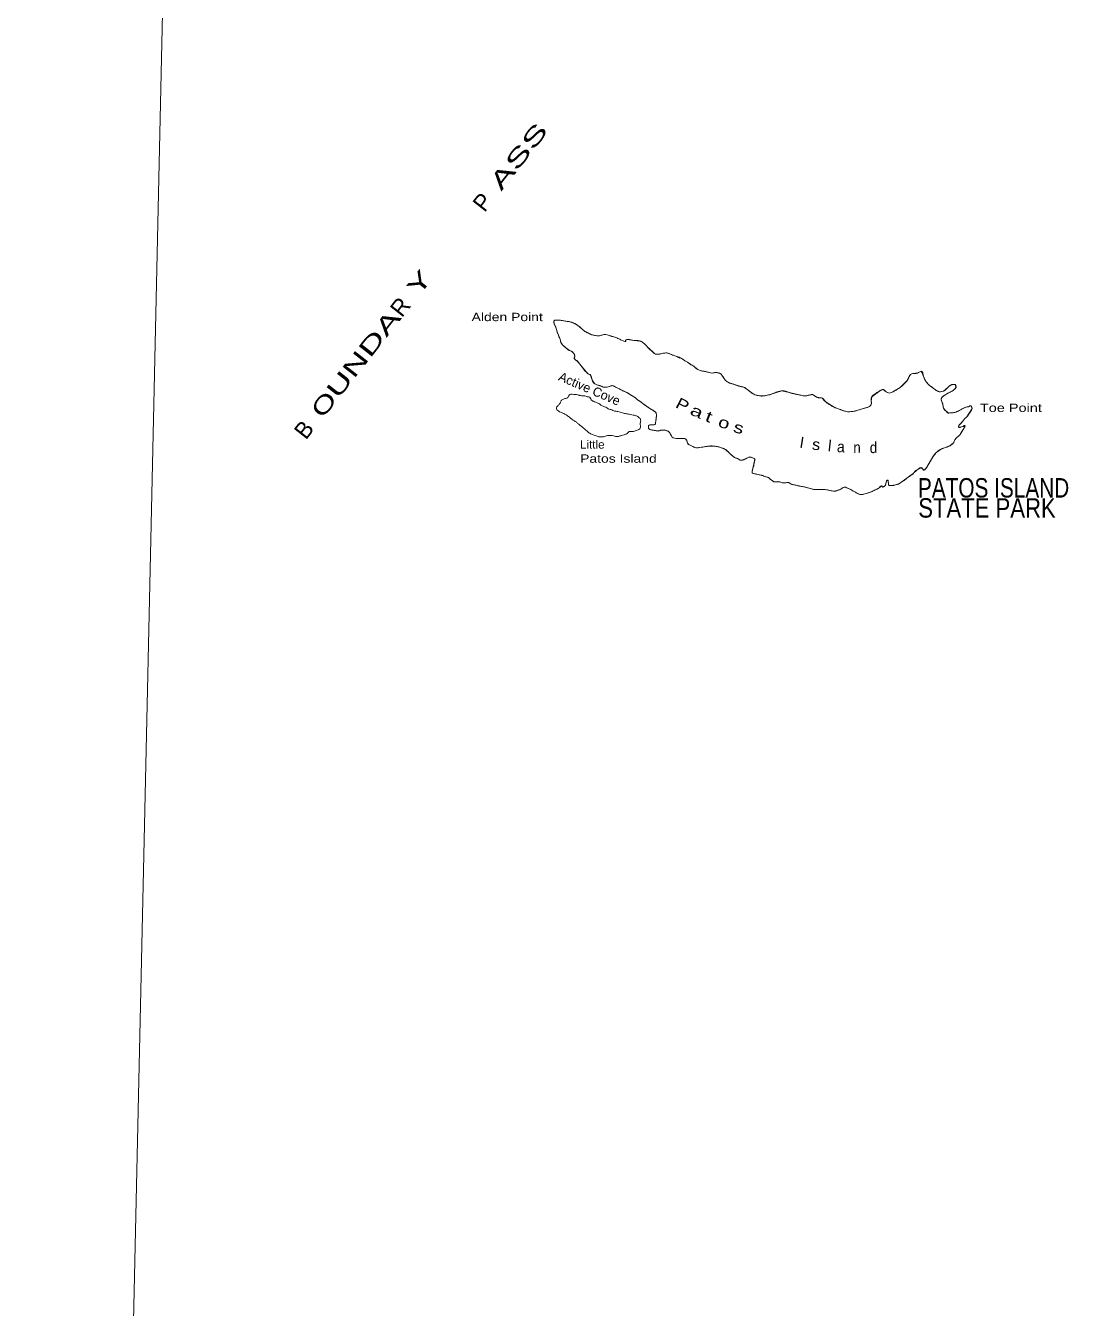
# Model space of a CAD drawing. Header units: feet. Extents: x -489137 to -242534, y 368785 to 558127.
# Drawn here: x -489137 to -469989, y 461387 to 484495 of the extents above; entities that cross this region are included whole.
import ezdxf

# ---------------------------------------------------------------- set-up
doc = ezdxf.new("R2010")
doc.units = ezdxf.units.FT
doc.header["$LTSCALE"] = 70
doc.linetypes.add('DOT_DASHED', pattern=[7.7, 5, -1.2, 0.3, -1.2])
for name, color, linetype, lineweight in [('39', 7, 'Continuous', 13), ('4', 7, 'Continuous', 13), ('44', 7, 'DOT_DASHED', 13)]:
    doc.layers.add(name, color=color, linetype=linetype, lineweight=lineweight)
doc.layers.add('41', color=7, linetype='Continuous')
doc.layers.add('42', color=7, linetype='Continuous')

msp = doc.modelspace()

# ---------------------------------------------------------------- linework, layer by layer
at = {"layer": '39'}
for points in [[(-479395.37, 478684.99), (-479427.3, 478711.73), (-479488.95, 478779.35), (-479512.06, 478858.58), (-479527.76, 478891.17), (-479543.22, 478939.95), (-479551.1, 478954.22), (-479572.36, 479021.28), (-479585.95, 479059.91), (-479609.52, 479106.78), (-479621.12, 479143.36), (-479616.56, 479179.71), (-479590.17, 479189.46), (-479531.59, 479190.67), (-479463.06, 479181.63), (-479400.64, 479168.62), (-479328.07, 479159.52), (-479269.81, 479138.48), (-479197.64, 479101.06), (-479099.88, 479016.75), (-479047.9, 478979.61), (-478985.74, 478948.4), (-478939.59, 478927.53), (-478869.12, 478912.39), (-478810.63, 478907.53), (-478778.24, 478913.15), (-478719.46, 478928.52), (-478660.91, 478927.71), (-478576.51, 478898.21), (-478500.07, 478876.92), (-478463.99, 478858.21), (-478401.77, 478831.04), (-478357.64, 478810.2), (-478323.34, 478807.7), (-478327.21, 478819.89), (-478306.71, 478841.86), (-478203.94, 478826.27), (-478151.47, 478823.52), (-478054.76, 478808.02), (-477986.74, 478762.56), (-477944.94, 478719.49), (-477905.13, 478678.47), (-477841.3, 478622.96), (-477805.47, 478586.04), (-477771.29, 478575.45), (-477732.93, 478574.92), (-477684.33, 478584.36), (-477619.52, 478597.63), (-477558.98, 478594.76), (-477480.69, 478561.31), (-477422.4, 478542.29), (-477348.21, 478504.84)], [(-476141.86, 476703.57), (-476219.1, 476668.22), (-476275.57, 476673.05), (-476311.6, 476695.81), (-476365.83, 476716.79), (-476393.78, 476739.44), (-476439.7, 476776.49), (-476475.5, 476815.43), (-476529.38, 476860.69), (-476589.61, 476885.81), (-476645.89, 476904.8), (-476712.34, 476917.86), (-476764.78, 476922.63), (-476831.46, 476919.51), (-476904.32, 476908.38), (-476965.03, 476899.11), (-477021.71, 476889.78), (-477078.21, 476892.58), (-477114.27, 476913.32), (-477164.4, 476938.29), (-477196.51, 476952.9), (-477220.08, 476999.76), (-477235.66, 477040.44), (-477283.88, 477057.3), (-477358.62, 477056.31), (-477417.14, 477059.15), (-477469.49, 477069.99), (-477485.47, 477082.35), (-477499.26, 477106.82), (-477522.97, 477143.57), (-477542.73, 477174.19), (-477578.76, 477196.95), (-477606.86, 477209.48), (-477653.29, 477210.12), (-477695.75, 477206.67), (-477714.06, 477196.8), (-477758.54, 477193.37), (-477788.74, 477199.86), (-477831.05, 477206.52), (-477867.31, 477213.09), (-477891.42, 477221.52), (-477911.36, 477240.01), (-477915.02, 477266.36), (-477912.72, 477286.56), (-477900.43, 477298.53), (-477872.11, 477302.18), (-477819.58, 477303.48), (-477791.15, 477315.22), (-477788.95, 477327.33), (-477777.89, 477395.97), (-477773.39, 477428.28), (-477770.88, 477462.64), (-477776.25, 477511.28), (-477800.02, 477543.98), (-477844.04, 477572.91), (-477874.13, 477587.5), (-477906.15, 477608.17), (-477968.13, 477651.52), (-478012.09, 477684.5), (-478064.02, 477725.69), (-478114.06, 477756.73), (-478149.95, 477789.6), (-478190.01, 477812.42), (-478246.03, 477849.61), (-478286.04, 477876.47), (-478322.15, 477893.16), (-478376.35, 477916.16), (-478410.42, 477934.85), (-478466.55, 477963.95), (-478494.61, 477978.5), (-478532.72, 477997.24), (-478558.79, 478009.74), (-478591.18, 478004.12), (-478639.9, 477986.59), (-478682.38, 477981.11), (-478728.79, 477983.78), (-478774.94, 478004.65), (-478829.26, 478019.56), (-478881.41, 478044.57), (-478930.99, 478107.98), (-478967.95, 478207.63), (-478992.04, 478218.08), (-479028.01, 478244.88), (-479077.74, 478298.18), (-479111.4, 478345.18), (-479147.15, 478388.17), (-479164.92, 478416.74), (-479206.71, 478459.81), (-479234.75, 478476.38), (-479244.65, 478490.68), (-479252.64, 478496.86), (-479244.07, 478531.14), (-479243.87, 478545.3), (-479261.41, 478590.06), (-479307.25, 478633.18), (-479341.46, 478641.75), (-479395.37, 478684.99)], [(-477380.2, 478527.54), (-477348.1, 478512.93), (-477303.97, 478492.09), (-477257.99, 478459.08), (-477209.9, 478432.11), (-477149.96, 478386.76), (-477107.85, 478365.95), (-477071.94, 478335.1), (-477047.99, 478314.53), (-476997.89, 478287.54), (-476939.54, 478272.56), (-476887.16, 478263.74), (-476834.81, 478252.9), (-476794.6, 478240.2), (-476748.19, 478237.54), (-476719.81, 478245.24), (-476675.36, 478246.64), (-476633.16, 478231.89), (-476621.11, 478227.68), (-476593.27, 478196.94), (-476583.37, 478182.64), (-476559.6, 478149.94), (-476525.91, 478104.96), (-476485.99, 478072.04), (-476421.72, 478046.86), (-476379.47, 478036.16), (-476325.24, 478015.18), (-476285.03, 478002.48), (-476240.78, 477989.73), (-476184.39, 477978.83), (-476144.41, 477949.95), (-476108.5, 477919.1), (-476060.56, 477882.02), (-476018.53, 477855.13), (-475976.39, 477836.34), (-475934.08, 477829.68), (-475865.55, 477820.63), (-475818.99, 477828.08), (-475770.39, 477837.52), (-475725.83, 477847.02), (-475673.05, 477866.52), (-475634.46, 477882.17), (-475595.9, 477895.8), (-475549.26, 477909.32), (-475496.65, 477916.68), (-475448.31, 477907.92), (-475410.09, 477897.27), (-475371.9, 477884.6), (-475273.34, 477856.93), (-475204.87, 477843.84), (-475126.33, 477828.59), (-475065.76, 477827.75), (-475002.91, 477845.09), (-474966.51, 477848.63), (-474922.38, 477827.78), (-474886.35, 477805.03), (-474819.95, 477787.92), (-474779.66, 477781.29), (-474777.69, 477777.22), (-474757.88, 477750.64), (-474715.99, 477713.64), (-474672.03, 477680.66), (-474621.99, 477649.61), (-474569.89, 477620.57), (-474527.72, 477603.79), (-474511.63, 477599.52), (-474467.47, 477580.7), (-474447.36, 477574.35), (-474405.16, 477559.6), (-474364.95, 477546.91), (-474328.7, 477540.33), (-474249.9, 477543.29), (-474174.99, 477556.41), (-474140.5, 477568.07), (-474085.76, 477583.5), (-474037.1, 477596.99), (-473994.5, 477610.56), (-473943.79, 477626.04), (-473917.23, 477647.93), (-473896.3, 477700.25), (-473901.93, 477730.67), (-473894.89, 477799.37), (-473882.49, 477819.43), (-473813.07, 477873.09), (-473782.47, 477894.92), (-473713.28, 477932.41), (-473680.89, 477938.03), (-473648.88, 477917.35), (-473633.01, 477896.9), (-473606.88, 477888.44), (-473572.73, 477875.83), (-473544.32, 477885.55), (-473507.77, 477899.21), (-473463.04, 477920.84), (-473444.7, 477932.73), (-473375.33, 477982.35), (-473336.54, 478012.16)], [(-473336.54, 478012.16), (-473287.4, 478060.04), (-473252.47, 478102.04), (-473223.49, 478152.22), (-473206.74, 478194.48), (-473169.97, 478224.32), (-473117.39, 478229.66), (-473068.84, 478235.05), (-473028.12, 478258.77), (-472991.64, 478268.38), (-472966.3, 478203.28), (-472939.15, 478124), (-472899.6, 478064.77), (-472843.87, 478007.35), (-472803.86, 477980.49), (-472751.94, 477939.3), (-472745.94, 477935.17), (-472677.78, 477899.83), (-472627.28, 477901.16), (-472586.67, 477916.78), (-472558.06, 477940.66), (-472535.48, 477966.65), (-472508.94, 477986.51), (-472488.44, 478008.49), (-472447.77, 478028.16), (-472415.41, 478031.75), (-472391.21, 478029.39), (-472371.65, 477984.61), (-472373.84, 477972.5), (-472404.59, 477940.55), (-472445.4, 477910.77), (-472475.91, 477895.01), (-472518.62, 477873.35), (-472555.28, 477851.6), (-472598.08, 477823.87), (-472626.69, 477799.98), (-472637.53, 477747.53), (-472619.99, 477702.77), (-472608.48, 477660.12), (-472602.96, 477621.6), (-472585.34, 477582.92), (-472569.44, 477564.49), (-472557.47, 477554.21), (-472513.57, 477517.18), (-472493.38, 477516.9), (-472454.99, 477518.39), (-472396.29, 477527.69), (-472355.71, 477541.29), (-472319.08, 477561.01), (-472286.55, 477576.75), (-472233.63, 477606.36), (-472211.27, 477616.17), (-472172.74, 477627.78), (-472150.53, 477627.47), (-472122.01, 477645.28), (-472103.86, 477643.01), (-472087.97, 477624.58), (-472082.4, 477590.1), (-472094.83, 477568.02), (-472119.6, 477529.92), (-472146.39, 477491.85), (-472169.09, 477457.77), (-472212.06, 477417.9), (-472226.42, 477401.91), (-472251.14, 477367.86), (-472269.59, 477347.88), (-472294.17, 477323.95), (-472327.1, 477279.89), (-472319.34, 477257.53), (-472309.24, 477257.39), (-472299.12, 477259.27), (-472276.77, 477269.08), (-472242.36, 477274.67), (-472236.24, 477278.63), (-472213.81, 477294.5), (-472211.82, 477292.45), (-472214.01, 477280.34), (-472220.35, 477260.2), (-472234.83, 477236.12), (-472257.52, 477202.04), (-472280.25, 477165.94), (-472298.91, 477131.8), (-472331.7, 477097.86), (-472368.5, 477066), (-472399.38, 477023.94), (-472422.28, 476975.69), (-472448.9, 476949.76), (-472481.52, 476927.96), (-472509.98, 476914.19), (-472560.75, 476894.66), (-472603.32, 476883.11), (-472639.89, 476867.43), (-472678.57, 476845.71), (-472709.19, 476821.86), (-472744, 476787.95), (-472770.77, 476751.9), (-472793.43, 476719.84)], [(-478623.36, 477585.75), (-478591.17, 477577.21), (-478524.88, 477552.01), (-478464.43, 477543.08), (-478381.99, 477517.66), (-478311.5, 477504.54), (-478243.05, 477489.43), (-478142.38, 477467.8), (-478098.28, 477444.93), (-478052.7, 477383.6), (-478061.24, 477351.34), (-478063.83, 477310.91), (-478056.47, 477260.23), (-478073.05, 477230.11), (-478136.07, 477200.64), (-478200.96, 477181.3), (-478251.38, 477186.05), (-478271.74, 477174.19), (-478306.5, 477144.32), (-478355.24, 477124.77), (-478399.86, 477111.22), (-478456.62, 477095.82), (-478523.25, 477096.75), (-478567.49, 477109.5), (-478640.21, 477108.49), (-478654.34, 477108.68), (-478723.3, 477087.38), (-478775.83, 477086.09), (-478838.27, 477097.07), (-478910.58, 477124.38), (-478972.8, 477151.54), (-479026.74, 477192.76), (-479084.58, 477244.14), (-479132.46, 477285.27), (-479182.42, 477322.38), (-479220.33, 477355.28), (-479274.35, 477390.43), (-479324.29, 477429.56), (-479382.24, 477472.86), (-479438.31, 477506.01), (-479482.47, 477524.83), (-479546.59, 477560.11), (-479572.33, 477596.89), (-479572.27, 477600.94), (-479563.79, 477629.14), (-479543.26, 477653.14), (-479526.85, 477671.12), (-479506.34, 477693.09), (-479489.56, 477737.37), (-479483.36, 477747.4), (-479458.96, 477759.2), (-479432.51, 477773), (-479410.22, 477778.76), (-479367.53, 477798.4), (-479340.71, 477838.49), (-479314.18, 477858.36), (-479287.96, 477855.97), (-479233.5, 477851.17), (-479195.23, 477844.57), (-479159, 477835.97), (-479140.86, 477833.7), (-479106.65, 477825.13), (-479084.38, 477828.87), (-479044.12, 477820.22), (-478997.88, 477805.41), (-478973.71, 477801.03), (-478963.81, 477786.73), (-478950.02, 477762.26), (-478948.09, 477756.16), (-478926.14, 477737.65), (-478904.07, 477727.23), (-478865.91, 477712.53), (-478811.74, 477687.5), (-478773.75, 477660.67), (-478681.45, 477618.93), (-478628.13, 477585.39)], [(-472793.43, 476719.84), (-472822.47, 476665.61), (-472853.42, 476619.51), (-472876.11, 476585.43), (-472898.98, 476539.21), (-472923.61, 476511.22), (-472954.24, 476487.37), (-472956.26, 476487.4), (-472968.2, 476499.7), (-472976.13, 476509.93), (-472992, 476530.38), (-473024.36, 476526.78), (-473048.85, 476508.91), (-473095.69, 476481.24), (-473140.82, 476431.28), (-473198.04, 476383.52), (-473251.02, 476349.86), (-473308.24, 476302.09), (-473351.01, 476276.38), (-473393.87, 476244.6), (-473430.41, 476230.95), (-473493.26, 476213.61), (-473517.54, 476209.9), (-473545.84, 476208.27), (-473574.05, 476212.71), (-473584.12, 476214.87), (-473589.91, 476233.16), (-473591.62, 476255.44), (-473593.29, 476279.74), (-473595.08, 476295.95), (-473603.05, 476304.16), (-473621.27, 476300.36), (-473627.5, 476288.31), (-473636.07, 476254.03), (-473640.48, 476227.79), (-473654.92, 476205.74), (-473697.67, 476182.05), (-473707.45, 476204.44), (-473758.44, 476168.73), (-473827.63, 476131.25), (-473902.85, 476095.87), (-473973.89, 476070.56), (-474016.46, 476059.01), (-474085.28, 476047.82), (-474123.52, 476056.45), (-474171.64, 476081.39), (-474223.76, 476108.42), (-474265.76, 476137.33), (-474325.98, 476162.44), (-474356.04, 476179.04), (-474390.33, 476181.54), (-474433.11, 476155.83), (-474449.43, 476143.92), (-474492.12, 476124.28), (-474554.93, 476108.97), (-474585.22, 476109.39), (-474665.75, 476126.69), (-474750.41, 476137.98), (-474813, 476138.85), (-474867.54, 476137.58), (-474932.12, 476140.5), (-474994.51, 476155.53), (-475083, 476181.04), (-475159.55, 476194.24), (-475221.97, 476207.24), (-475286.38, 476222.3), (-475344.76, 476235.25), (-475366.77, 476249.72), (-475384.71, 476266.15), (-475423.13, 476262.64), (-475453.5, 476256.99), (-475505.94, 476261.76), (-475558.2, 476278.68), (-475612.75, 476277.41), (-475655.14, 476278), (-475687.13, 476300.7), (-475715.11, 476321.32), (-475749.04, 476350.11), (-475777.13, 476362.64), (-475819.36, 476375.37), (-475889.71, 476398.6), (-475940.07, 476407.39), (-475986.31, 476422.2), (-476026.63, 476426.8), (-476046.54, 476447.31), (-476046.28, 476465.52), (-476020.76, 476556.21), (-476016.41, 476578.41), (-476014.13, 476596.59), (-476005.54, 476632.89), (-475999.11, 476659.1), (-475996.69, 476687.39), (-476010.68, 476697.7), (-476036.81, 476706.16), (-476062.89, 476718.66), (-476099.17, 476723.21), (-476141.86, 476703.57)]]:
    msp.add_spline(points, degree=3, dxfattribs=at)
at = {"layer": '4'}
msp.add_lwpolyline([(-242558.54, 553372.83), (-244583.22, 368785.28), (-275154.66, 369142.74), (-305725.57, 369542.24), (-336295.9, 369983.8), (-366865.58, 370467.41), (-397434.59, 370993.07), (-428002.84, 371560.78), (-458570.27, 372170.54), (-489136.84, 372822.34), (-485065.03, 557803.58)], dxfattribs=at)
msp.add_lwpolyline([(-242558.54, 553372.83), (-244583.22, 368785.28), (-275154.66, 369142.74), (-305725.57, 369542.24), (-336295.9, 369983.8), (-366865.58, 370467.41), (-397434.59, 370993.07), (-428002.84, 371560.78), (-458570.27, 372170.54), (-489136.84, 372822.34), (-485065.03, 557803.58)], dxfattribs=at)
at = {"layer": '44'}
for points in [[(-476310.91, 476695.47), (-476365.87, 476716.82), (-476450.28, 476786.54), (-476526.12, 476858.82), (-476601.19, 476890.01), (-476675.11, 476911.67), (-476742.47, 476921.4), (-476804.76, 476922.21), (-477060.92, 476887.93), (-477190.46, 476949.11), (-477207.24, 476965.68), (-477228.99, 477029.06), (-477245.43, 477048.95), (-477265.47, 477055.92), (-477316.25, 477056.86), (-477417.35, 477059.16), (-477468.08, 477069.48), (-477486.28, 477083.61), (-477536.32, 477164.27), (-477546.82, 477179.19), (-477566.93, 477191.34), (-477612.81, 477210.36), (-477695.33, 477206.74), (-477726.41, 477194.13), (-477758.96, 477193.45), (-477887.22, 477219.58), (-477906.54, 477232.52), (-477914.64, 477252.7), (-477914.42, 477280.57), (-477906.96, 477294.91), (-477888.27, 477300.88), (-477809.54, 477304.47), (-477794.45, 477310.17), (-477787.6, 477335.68), (-477770.64, 477470.45), (-477778.65, 477517.58), (-477793.81, 477538.53), (-477926.09, 477621.88), (-478063.25, 477725.1), (-478113.12, 477756.06), (-478149.11, 477789.04), (-478224.6, 477835.35), (-478291.12, 477879.47), (-478469.05, 477965.25), (-478544.31, 478002.95), (-478574.03, 478010), (-478639.18, 477986.77), (-478684.96, 477980.96), (-478728.21, 477983.63), (-478770.54, 478003.03), (-478844.79, 478025.07), (-478884.88, 478047.23), (-478919.93, 478089.93), (-478943.2, 478142.62), (-478958.3, 478195.37), (-478971.08, 478209.97), (-478999.72, 478223.26), (-479033.62, 478250.19), (-479152.22, 478395.63), (-479180.66, 478435.4), (-479238.5, 478480.99), (-479253.24, 478502.07), (-479244.18, 478530.04), (-479247.38, 478561.12), (-479263.48, 478593.14), (-479302.52, 478630.34), (-479340.03, 478640.76), (-479407.33, 478694.93), (-479468.4, 478751.27), (-479493.91, 478789.28), (-479508.05, 478847.34), (-479558.82, 478978.01), (-479586.73, 479061.92), (-479616.88, 479127.28), (-479621.71, 479171.62), (-479601.13, 479188.21)], [(-479601.13, 479188.21), (-479542.45, 479191.44), (-479488.4, 479185.63), (-479331.57, 479160.23), (-479243.96, 479126.98), (-479193.59, 479098.15), (-479073.79, 478996.68), (-478931.39, 478924.61), (-478847.67, 478909.23), (-478797.12, 478909.27), (-478714.33, 478929.47), (-478683.17, 478931.34), (-478660.21, 478927.51), (-478575.48, 478897.9), (-478514.35, 478881.88), (-478361.48, 478811.99), (-478335.12, 478804.42), (-478324.17, 478807.21), (-478326.66, 478820.83), (-478318.33, 478834.17), (-478300.9, 478842.36), (-478212.09, 478827.05), (-478068.6, 478812.04), (-478019.65, 478790.61), (-477980.44, 478756.07), (-477896.13, 478669.65), (-477808.63, 478588.57), (-477775.7, 478575.95), (-477747.69, 478573.7), (-477586.83, 478599.86), (-477487.93, 478564.05), (-477336.63, 478507.67), (-477263.51, 478462.77), (-477210.54, 478432.51), (-477151.52, 478387.8), (-477107.55, 478365.69), (-477024.61, 478298.81)], [(-477024.61, 478298.81), (-476968.41, 478278.85), (-476903.14, 478266.53), (-476768.1, 478236.7), (-476689.24, 478248.95), (-476611.03, 478221.34), (-476525.56, 478104.51), (-476492.54, 478075.74), (-476432.97, 478050.28), (-476182.89, 477978.14), (-476029.33, 477861.52), (-475992.78, 477841.51), (-475933.38, 477829.58), (-475835.63, 477824.56), (-475719.81, 477848.75), (-475511.03, 477916.49), (-475147.18, 477832.63), (-475062.19, 477828.28), (-474960.95, 477847.1), (-474880.89, 477802.95), (-474779.71, 477781.32), (-474710.36, 477709.19), (-474566.7, 477618.98), (-474401.47, 477558.35), (-474321.28, 477539.87), (-474201.1, 477550.24), (-474037.39, 477596.91), (-473927.09, 477636.5), (-473898.35, 477685.9), (-473901.79, 477728.34), (-473892.67, 477805.23), (-473746.54, 477916.12), (-473688.62, 477938.86), (-473634.84, 477897.84), (-473572.32, 477875.86), (-473512.67, 477897.3), (-473380.97, 477978.24), (-473257.88, 478094.7), (-473196.96, 478208.19), (-473152.95, 478226.15), (-473059.88, 478237.63), (-472998.95, 478272.26), (-472916.83, 478086.28), (-472852.79, 478014.64), (-472740.58, 477931.7), (-472669.91, 477897.69), (-472599.21, 477910.04), (-472471.11, 478019.64), (-472411.75, 478032.08), (-472379.82, 478017.06), (-472374.83, 477971.06), (-472423.79, 477925.08), (-472586, 477831.86), (-472623.55, 477803.63), (-472639, 477772.37), (-472638.69, 477752.24), (-472616.89, 477692.05), (-472605.44, 477637.87), (-472597.34, 477604.51), (-472576.75, 477571.79)], [(-472576.75, 477571.79), (-472511.54, 477516.2), (-472437.55, 477520.11), (-472361.42, 477538.65), (-472216.01, 477614.26), (-472179.83, 477626.02), (-472148.74, 477627.87), (-472120.34, 477645.65), (-472098.48, 477638.91), (-472080.35, 477599.2), (-472178.12, 477447.6), (-472214.53, 477415.29), (-472251.7, 477367.2), (-472312.7, 477302.12), (-472328.26, 477276.67), (-472320.59, 477258.31), (-472304.94, 477258.03), (-472273.56, 477269.94), (-472244.87, 477273.45), (-472215.36, 477293.64), (-472214.6, 477278.21), (-472225.84, 477250.33), (-472301.42, 477128.39), (-472380.87, 477051.63), (-472425.9, 476971.04), (-472477.77, 476930.05), (-472654.27, 476860.09), (-472740.5, 476792.19), (-472789.43, 476725.71), (-472897.82, 476541.08), (-472928.66, 476506.4), (-472952.86, 476488.21), (-473002.86, 476534.58), (-473076.01, 476493.72), (-473147.11, 476425.59), (-473394.25, 476244.4), (-473463.09, 476221.21), (-473541.15, 476208.06), (-473573.53, 476212.62), (-473588.42, 476220.53), (-473594.5, 476292.35), (-473601.8, 476303.47), (-473613.69, 476304.99), (-473625.9, 476292.85), (-473645.59, 476217.04), (-473659.64, 476201.04), (-473693.69, 476183.37), (-473705.97, 476204.77), (-473757.42, 476169.29), (-473894.39, 476099.49), (-473984.79, 476067.3), (-474073.26, 476048.69), (-474119.12, 476054.35), (-474283.94, 476145.76), (-474367.68, 476183.03), (-474417.27, 476166.41), (-474449.11, 476144.12), (-474536.03, 476111.94), (-474582.3, 476108.96), (-474739.04, 476137.2), (-474847.72, 476138.01), (-474935.04, 476140.99), (-475116.49, 476187.1), (-475342.51, 476234.69), (-475385.42, 476266.31), (-475453.28, 476257.01), (-475491.03, 476259.06), (-475562.19, 476278.75), (-475647.57, 476275.79), (-475698.94, 476309.37), (-475753.88, 476353.12), (-475889.94, 476398.67), (-476026.86, 476426.88), (-476044.04, 476441.59), (-476045.96, 476466.77), (-475995.33, 476681.3), (-476003.38, 476694.39), (-476077.59, 476723.74), (-476090.74, 476725.26), (-476107.17, 476719.55), (-476224.52, 476666.2), (-476260.62, 476667.5), (-476310.91, 476695.47)]]:
    msp.add_lwpolyline(points, dxfattribs=at)

# ---------------------------------------------------------------- texts
at = {"layer": '41'}
for s, width, p in [('S', 1.75, (-479996.5, 482229.6)), ('S', 1.75, (-480289.22, 481856.76)), ('A', 1.7, (-480567.35, 481502.51)), ('Y', 1.6, (-482055.75, 479606.74)), ('A', 1.7, (-482635.35, 478868.5)), ('D', 1.65, (-482930.99, 478491.95)), ('N', 1.6, (-483220.79, 478122.83)), ('U', 1.6, (-483507.67, 477757.43)), ('O', 1.45, (-483785.8, 477403.18))]:
    msp.add_text(s, height=300, rotation=51.864, dxfattribs=dict(at, width=width)).set_placement(p)
for s, height, rotation, p in [('P', 300, 51.864, (-480868.83, 481118.52)), ('R', 300, 51.864, (-482357.22, 479222.76)), ('Active Cove', 165.3, 336.762, (-479551.21, 478111.14)), ('B', 300, 51.864, (-484087.28, 477019.19))]:
    msp.add_text(s, height=height, rotation=rotation, dxfattribs=at).set_placement(p)
at = {"layer": '42'}
for s, width, p in [('Alden Point', 1.25, (-481100.96, 479171.63)), ('Toe Point', 1.3, (-471942.8, 477535.55)), ('Little', 1.05, (-479150.3, 476875.05)), ('Patos Island', 1.25, (-479146.06, 476620.41))]:
    msp.add_text(s, height=150, dxfattribs=dict(at, width=width)).set_placement(p)
for s, rotation, width, p in [('P', 333.2, 1.25, (-477444.32, 477626.53)), ('a', 335.878, 1.5, (-477184.39, 477500.47)), ('t', 338.887, 1.5, (-476911.73, 477379.2)), ('o', 341.878, 1.35, (-476677.4, 477278.22)), ('s', 344.889, 1.35, (-476400.21, 477178.5)), ('s', 353.885, 1.1, (-474975.74, 476858.81)), ('a', 356.885, 0.95, (-474522.97, 476813.3)), ('n', 359.158, 0.9, (-474224.98, 476797.08)), ('d', 0.571, 0.9, (-473926.62, 476793.96))]:
    msp.add_text(s, height=200, rotation=rotation, dxfattribs=dict(at, width=width)).set_placement(p)
for s, rotation, p in [('I', 350.888, (-475202.02, 476894.77)), ('l', 353.885, (-474688.4, 476828.02))]:
    msp.add_text(s, height=200, rotation=rotation, dxfattribs=at).set_placement(p)
at = {"layer": '44'}
for s, width, p in [('PATOS ISLAND', 0.8, (-473059.41, 475993.72)), ('STATE PARK', 0.85, (-473053.23, 475632.27))]:
    msp.add_text(s, height=350, dxfattribs=dict(at, width=width)).set_placement(p)

doc.saveas('drawing.dxf')
